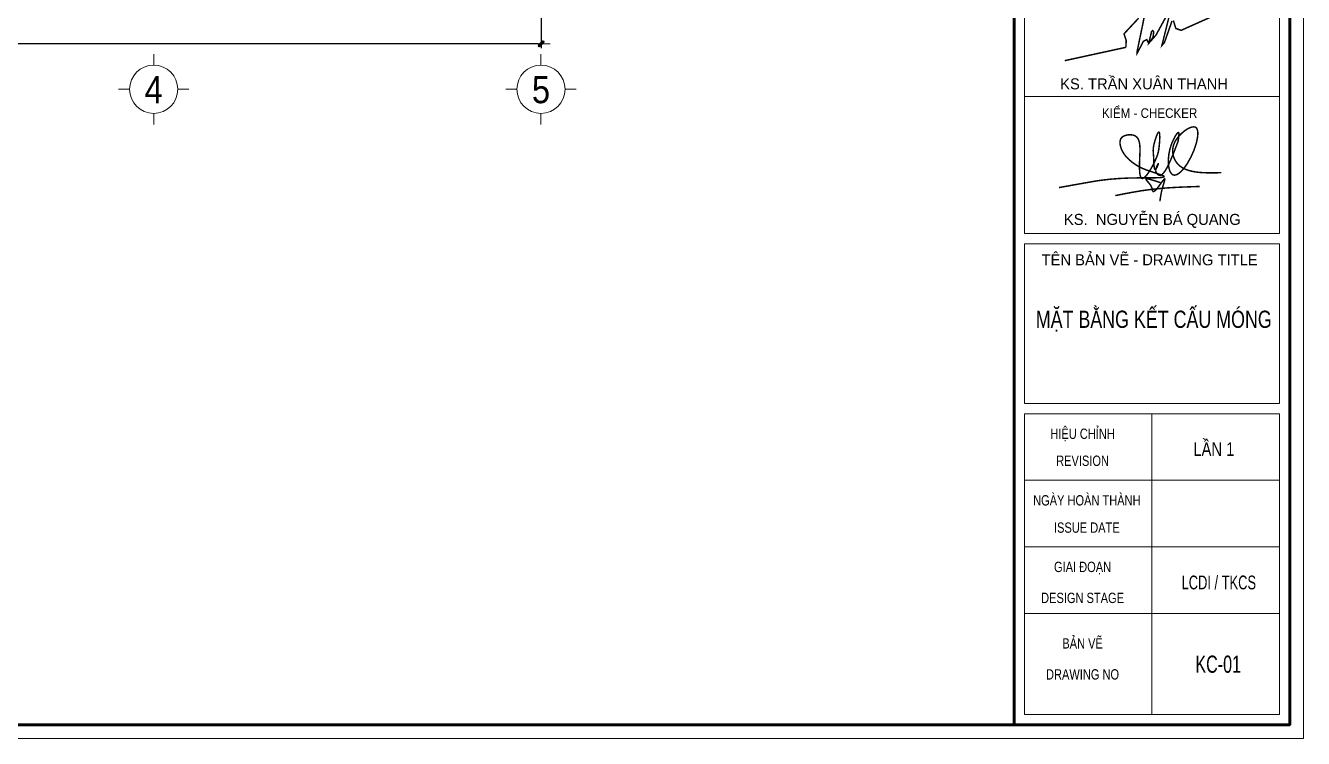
# Model space of a CAD drawing. Header units: millimetres. Extents: x -295047 to 29144, y -724756 to -246879.
# Drawn here: x -155983 to -144104, y -363613 to -356986 of the extents above; entities that cross this region are included whole.
import ezdxf
from ezdxf.enums import TextEntityAlignment as Align

# ---------------------------------------------------------------- set-up
doc = ezdxf.new("R2010")
doc.units = ezdxf.units.MM
doc.header["$MEASUREMENT"] = 0
doc.header["$PDMODE"] = 32
doc.layers.get('Defpoints').update_dxf_attribs({"color": 1})
for name, color, linetype, lineweight in [('Khungten_LCDI', 7, 'Continuous', 5), ('LC Dim', 8, 'Continuous', 18), ('LC ISO', 153, 'Continuous', 13), ('LC Net dam 1', 30, 'Continuous', 30), ('LC Net manh', 219, 'Continuous', 5), ('LC Net thay', 7, 'Continuous', 25), ('LC Text1', 3, 'Continuous', 20)]:
    doc.layers.add(name, color=color, linetype=linetype, lineweight=lineweight)
doc.styles.add('HOATBIF', font='hoatbif.shx', dxfattribs={"width": 0.7})
doc.styles.add('Khungten', font='VHAVAN_1.TTF', dxfattribs={"width": 0.9, "height": 5000})
doc.styles.add('LC 1', font='VHAVANB_1.TTF')
doc.styles.add('Title', font='VHBLACK_1.TTF', dxfattribs={"width": 0.8})
doc.styles.add('VNAVANTH', font='VHAVANB_1.TTF', dxfattribs={"width": 0.6})
doc.dimstyles.new('1-100', dxfattribs={"dimscale": 100, "dimtxt": 2.5, "dimasz": 0.35, "dimexe": 0.5, "dimexo": 0, "dimgap": 0.8, "dimtad": 1, "dimdec": 0, "dimzin": 0, "dimdsep": 46, "dimtxsty": 'HOATBIF', "dimblk1": 'DOT', "dimblk2": 'DOT', "dimsah": 1, "dimcen": -1, "dimdle": 1, "dimclrd": 256, "dimclre": 256, "dimclrt": 4, "dimadec": 3, "dimazin": 2, "dimtfac": 0.333333, "dimtdec": 0, "dimtix": 1, "dimtmove": 2, "dimatfit": 3, "dimldrblk": 'DOT', "dimfxl": 1, "dimtvp": 0.833333, "dimtolj": 1, "dimtzin": 0, "dimarcsym": 0})

# ---------------------------------------------------------------- blocks, each defined once
blk = doc.blocks.new('NGUYEN BA QUANG')
at = {"layer": 'LC ISO', "const_width": 54}
for points in [[(-3416, -557, -0.001023), (-2231, -345, -0.008385), (-1869, -289, -0.026114), (-905, -212, -0.007166), (-491, -205, 0.001773), (-49, -203, 0.009736), (200, -197, 0.025773), (331, -186, 0.054465), (383, -173, 0.09183), (397, -166, 0.386262), (399, -152, 0.129793), (379, -135, 0.036801), (321, -108, 0.016128), (184, -59, -0.006736), (-183, 62, -0.023924), (-416, 154, -0.046785), (-684, 310, -0.041509), (-918, 503, -0.092678), (-1136, 813, -0.077778), (-1199, 1035, -0.070106), (-1196, 1141, -0.201572), (-1106, 1286, -0.091887), (-982, 1343, -0.118851), (-732, 1351, -0.227561), (-543, 1208, -0.055716), (-508, 1121, -0.035741), (-487, 1019, -0.022757), (-478, 904, -0.018678), (-477, 714, 0.005361), (-493, 294, 0.022501), (-487, 25, 0.024956), (-474, -85, 0.051878), (-451, -169, 0.084004), (-427, -209, 0.302699), (-372, -224, 0.091028), (-331, -204, 0.045769), (-285, -164, 0.031407), (-218, -87, 0.026473), (-114, 66, 0.038878), (124, 530, 0.063388), (207, 831, 0.030377), (243, 1236, 0.019395), (241, 1350, 0.050857), (231, 1429, 0.089259), (221, 1451, 0.446193), (202, 1454, 0.08967), (185, 1438, 0.048315), (156, 1388, 0.024568), (114, 1288, 0.037087), (24, 971, 0.06811), (7, 722, 0.007404), (19, 571, -0.009821), (27, 442, 0.013775), (38, 214, 0.023991), (46, 154, 0.068642), (58, 113, 0.168495), (71, 99, 0.190472), (82, 99, 0.135753), (102, 116, 0.042547), (133, 165, 0.037247), (185, 280, 0.083462), (192, 310, 0.752396), (189, 311, 0.077103), (170, 286, 0.067778), (106, 135, 0.079642), (97, 52, 0.07615), (107, 12, 0.090818), (168, -77, 0.162992), (233, -111, 0.134535), (287, -101, 0.046135), (315, -85, 0.0589), (372, -33, 0.033446), (431, 44, 0.020493), (492, 142, 0.018931), (584, 325, 0.012315), (712, 617, 0.006262), (906, 1114)], [(906, 1114, 0.006821), (929, 1272, 0.011774), (937, 1340, 0.026266), (938, 1394, 0.052103), (935, 1423, 0.076783), (930, 1436, 0.163971), (923, 1442, 0.170042), (914, 1442, 0.080479), (902, 1436, 0.05585), (881, 1417, 0.031056), (847, 1375, 0.025203), (791, 1286, 0.116129), (556, 476, 0.061974), (575, 166, 0.045365), (610, 47, 0.070676), (660, -41, 0.091415), (710, -86, 0.146905), (783, -104, 0.068448), (833, -95, 0.049636), (885, -72, 0.053986), (978, -6, 0.029209), (1056, 69, 0.021304), (1134, 162, 0.025491), (1250, 329, 0.068873), (1561, 1027, 0.01773), (1596, 1171, 0.037697), (1624, 1368, 0.029037), (1623, 1453, 0.04288), (1613, 1525, 0.066726), (1590, 1583, 0.100495), (1556, 1623, 0.111871), (1508, 1644, 0.054631), (1469, 1647, 0.041179), (1426, 1643, 0.04561), (1355, 1623, 0.04967), (1225, 1558, 0.109429), (829, 1164, 0.05047), (753, 1012, 0.368126), (1079, 156, 0.040655), (1223, 90, 0.031441), (1383, 42, 0.023503), (1557, 9, 0.017084), (1742, -10, 0.011936), (1936, -19, 0.009133), (2206, -21, 0.002915), (2480, -16)], [(274, -380, 0.002584), (99, -322, 0.004829), (-9, -289, 0.009549), (-104, -262, 0.02019), (-180, -245, 0.020391), (-210, -242, 0.037792), (-233, -241, 0.083891), (-249, -244, 0.129866), (-256, -250, 0.170647), (-258, -257, 0.074142), (-257, -264, 0.04333), (-253, -271, 0.038982), (-240, -290, 0.018381), (-209, -327, -0.006145), (-155, -388, -0.017161), (-112, -442, -0.029179), (-72, -502, -0.056277), (-39, -577, -0.025416), (-31, -610, -0.003247), (-24, -652, 0.033316), (-18, -677, 0.055631), (-12, -689, 0.087521), (-5, -698, 0.15828), (8, -703, 0.07777), (18, -702, 0.051495), (30, -698, 0.04838), (50, -685, 0.02792), (72, -667, 0.021215), (104, -635, 0.012757), (138, -596, 0.011354), (192, -528, 0.005945), (265, -430, -0.007904), (360, -301, -0.011483), (384, -270, -0.027823), (404, -249, -0.066961), (415, -240, -0.123545), (420, -238, -0.248584), (424, -240, -0.12084), (426, -246, -0.064597), (426, -260, -0.027008), (421, -289, -0.011306), (411, -326, -0.007085), (384, -419, 0.007773), (340, -569, 0.03162), (266, -923, 0.004795), (248, -1055)], [(-1368, -847, -0.004051), (-800, -737, -0.026384), (342, -582, -0.006339), (726, -556, -0.004215), (1111, -537, -0.002629), (1689, -517)]]:
    blk.add_lwpolyline(points, format="xyb", dxfattribs=at)
blk = doc.blocks.new('lcdi KC')
at = {"layer": 'Defpoints', "lineweight": 0}
blk.add_lwpolyline([(-1200, -14850), (-1200, 14850), (40800, 14850), (40800, -14850)], close=True, dxfattribs=at)
at = {"layer": 'Khungten_LCDI', "color": 5, "lineweight": 60}
blk.add_line((36600, 14650), (36600, -14650), dxfattribs=at)
at = {"layer": 'Khungten_LCDI', "color": 5, "lineweight": 25}
blk.add_line((40600, -14650), (40600, 14650), dxfattribs=at)
at = {"layer": 'Khungten_LCDI', "color": 9, "lineweight": 15}
for p, q in [((38600, -10133), (38600, -14500)), ((40450, -11100), (36750, -11100)), ((40450, -12067), (36750, -12067)), ((40450, -13033), (36750, -13033))]:
    blk.add_line(p, q, dxfattribs=at)
at = {"layer": 'Khungten_LCDI', "color": 5, "lineweight": 60}
blk.add_lwpolyline([(0, -14650), (0, 14650), (40600, 14650), (40600, -14650)], close=True, dxfattribs=at)
at = {"layer": 'Khungten_LCDI', "color": 9, "lineweight": 15}
for points in [[(36750, -5526), (40450, -5526), (40450, -3535), (36750, -3535)], [(36750, -7517), (40450, -7517), (40450, -5526), (36750, -5526)], [(36750, -9983), (40450, -9983), (40450, -7667), (36750, -7667)], [(36750, -14500), (40450, -14500), (40450, -10133), (36750, -10133)]]:
    blk.add_lwpolyline(points, close=True, dxfattribs=at)
at = {"layer": 'LC ISO', "const_width": 21.6}
for points in [[(38223, -4810), (38225, -4706), (38194, -4614), (38407, -4386)], [(38559, -4024), (38386, -4862), (38384, -4898), (38424, -4822), (38475, -4724), (38525, -4699), (38553, -4752), (38616, -4664), (38625, -4581), (38611, -4566), (38594, -4581), (38553, -4752), (38659, -4632), (38828, -4322)], [(38850, -4359), (38749, -4764), (38744, -4784), (38781, -4741), (38891, -4427)], [(38910, -4420), (38947, -4536), (39023, -4564), (39655, -4281)], [(37333, -5004), (38223, -4810)]]:
    blk.add_lwpolyline(points, dxfattribs=at)
at = {"layer": 'LC Net dam 1', "xscale": 0.4, "yscale": 0.4, "zscale": 0.4}
blk.add_blockref('NGUYEN BA QUANG', (38616, -6625), dxfattribs=at)
at = {"color": 7}
for s, style, p in [('ks. TRÇN XU¢N THANH ', 'VNAVANTH', (38515, -5421)), ('ks.  NGUYÔN B¸ QUANG', 'VNAVANTH', (38605, -7390)), ('tªn b¶n vÏ - drawing title', 'Khungten', (38566, -7977))]:
    blk.add_text(s, height=160, dxfattribs=dict(at, style=style)).set_placement(p, align=Align.CENTER)
for s, height, style, width, p in [('kiÓm - checker', 140, 'Khungten', 0.9, (38566, -5836)), ('hiÖu chØnh', 150, 'Khungten', 0.8, (37592, -10499)), ('revision', 150, 'Khungten', 0.8, (37592, -10891)), ('ngµy hoµn thµnh', 150, 'Khungten', 0.8, (37654, -11466)), ('issue date', 150, 'Khungten', 0.8, (37654, -11862)), ('giai ®o¹n', 150, 'Khungten', 0.8, (37592, -12433)), ('lcdi / tkcs', 200, 'Title', 0.7, (39571, -12684)), ('design stage', 150, 'Khungten', 0.8, (37592, -12883)), ('b¶n vÏ', 150, 'Khungten', 0.8, (37592, -13544)), ('drawing nO', 150, 'Khungten', 0.8, (37592, -13994))]:
    blk.add_text(s, height=height, dxfattribs=dict(at, style=style, width=width)).set_placement(p, align=Align.CENTER)
at = {"color": 7, "style": 'Khungten', "width": 0.8}
for tag, p in [('REVISION', (39499, -10746)), ('NGAYHT', (39546, -11609))]:
    blk.add_attdef(tag, text='', height=200, dxfattribs=at).set_placement(p, align=Align.CENTER)
at = {"layer": 'LC Text1', "style": 'Title', "width": 1.485915}
for tag, p, p2 in [('TENBANVE1', (36913, -8886), (40339, -8886)), ('TENBANVE2', (36913, -9562), (40339, -9562))]:
    blk.add_attdef(tag, text='', height=250, dxfattribs=at).set_placement(p, p2, align=Align.FIT)
at = {"layer": 'LC Text1', "style": 'Title', "width": 0.7}
blk.add_attdef('SOBANVE', text='', height=250, dxfattribs=at).set_placement((39562, -13896), align=Align.CENTER)
blk = doc.blocks.new('DOT')
at = {"layer": 'LC Dim'}
blk.add_line((-3, 0), (3, 0), dxfattribs=at)
at = {"layer": 'LC Dim', "color": 4}
blk.add_line((-1, -1), (1, 1), dxfattribs=at)
blk.add_lwpolyline([(0.5, 1), (-1, -0.5), (-0.5, -1), (1, 0.5)], close=True, dxfattribs=at)
blk = doc.blocks.new('*D176')
at = {"layer": 'Defpoints', "color": 0, "ltscale": 2, "transparency": 16777216}
for p in [(-165591, -355815), (-151191, -355815), (-165591, -357155)]:
    blk.add_point(p, dxfattribs=at)
at = {"layer": 'LC Dim', "lineweight": -2, "ltscale": 2, "transparency": 16777216}
for p, q in [((-165591, -355815), (-165591, -357195)), ((-151191, -355815), (-151191, -357195)), ((-151219, -357155), (-165563, -357155))]:
    blk.add_line(p, q, dxfattribs=at)
at = {"layer": 'LC Dim', "lineweight": -2, "ltscale": 2, "transparency": 16777216, "xscale": 28, "yscale": 28, "zscale": 28, "rotation": 180}
blk.add_blockref('DOT', (-165591, -357155), dxfattribs=at)
at = {"layer": 'LC Dim', "lineweight": -2, "ltscale": 2, "transparency": 16777216, "xscale": 28, "yscale": 28, "zscale": 28}
blk.add_blockref('DOT', (-151191, -357155), dxfattribs=at)
at = {"layer": 'LC Dim', "color": 4, "ltscale": 2, "transparency": 16777216, "insert": (-158391, -357011), "char_height": 160, "attachment_point": 5, "style": 'HOATBIF'}
blk.add_mtext('\\A1;14400', dxfattribs=at)
blk = doc.blocks.new('TTRUC')
at = {"layer": 'LC ISO'}
for p, q in [((0, 6.95), (0, 10.13)), ((-6.95, 0), (-10.13, 0)), ((6.95, 0), (10.13, 0)), ((0, -6.95), (0, -10.13))]:
    blk.add_line(p, q, dxfattribs=at)
at = {"layer": 'LC Net manh'}
blk.add_circle((0, 0), 6.95, dxfattribs=at)

msp = doc.modelspace()

# ---------------------------------------------------------------- block references
at = {"layer": 'LC ISO', "xscale": 32.25101427308982, "yscale": 32.25101427308982, "zscale": 32.25101427308982}
for p in [(-154791.5, -357577.8), (-151191.5, -357577.8)]:
    msp.add_blockref('TTRUC', p, dxfattribs=at)
at = {"layer": 'LC Net thay'}
ref = msp.add_blockref('lcdi KC', (-170216.2, -354109.3), dxfattribs=dict(at, xscale=0.6399999999848659, yscale=0.6399999999848659, zscale=0.6399999999848659))
ref.add_attrib('REVISION', 'lÇn 1', dxfattribs={"layer": 'LC Text1', "height": 128, "style": 'Khungten', "width": 0.8}).set_placement((-144937, -360986.9), align=Align.CENTER)
ref.add_attrib('SOBANVE', 'KC-01', dxfattribs={"layer": 'LC Text1', "height": 160, "style": 'Title', "width": 0.7}).set_placement((-144896.6, -363002.8), align=Align.CENTER)
ref.add_attrib('TENBANVE1', 'mÆt b»ng kÕt cÊu mãng', dxfattribs={"layer": 'LC Text1', "height": 160, "style": 'Title', "width": 0.656274}).set_placement((-146592.1, -359796.1), (-144399.2, -359796.1), align=Align.FIT)

# ---------------------------------------------------------------- texts
at = {"layer": 'LC Text1', "ltscale": 0.2, "style": 'LC 1', "width": 0.9}
for s, p in [('4', (-154791.5, -357783.2)), ('5', (-151191.5, -357783.2))]:
    msp.add_text(s, height=252.5, dxfattribs=at).set_placement(p, align=Align.BOTTOM_CENTER)

# ---------------------------------------------------------------- dimensions: what is measured, and where the dimension line sits
at = {"layer": 'LC Dim', "ltscale": 2}
dim = msp.add_linear_dim(base=(-165591.5, -357155.4), p1=(-151191.5, -355814.5), p2=(-165591.5, -355814.5), dimstyle='1-100', override={"dimscale": 80, "dimtxt": 2}, dxfattribs=at)
dim.commit()
dim.dimension.update_dxf_attribs({"geometry": '*D176', "text_midpoint": (-158391.5, -357011.4)})

doc.saveas('drawing.dxf')
